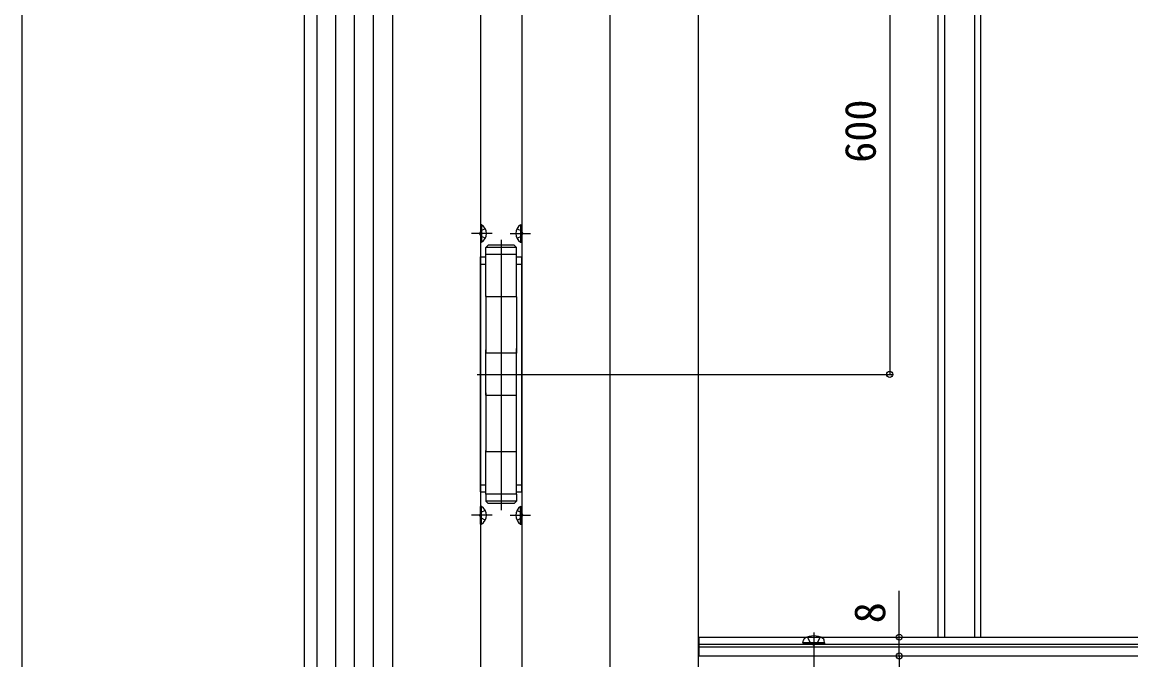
# Model space of a CAD drawing. Units: millimetres, scale not verified. Extents: x -1050 to 1050, y -1573 to 1566.
# Drawn here: x -339 to 135.7, y 580.1 to 851.5 of the extents above; entities that cross this region are included whole.
import ezdxf
from ezdxf.enums import TextEntityAlignment as Align

# ---------------------------------------------------------------- set-up
doc = ezdxf.new("R2010")
doc.units = ezdxf.units.MM
doc.header["$LTSCALE"] = 5
for name, color, linetype in [('0-5_YKK_12', 2, 'Continuous'), ('0-6_YKK_13', 4, 'Continuous'), ('0-8_YKK_D', 6, 'Continuous')]:
    doc.layers.add(name, color=color, linetype=linetype)
doc.styles.add('ＭＳ ゴシック', font='')
doc.styles.get('ＭＳ ゴシック').set_extended_font_data('MS Gothic')

msp = doc.modelspace()

# ---------------------------------------------------------------- linework, layer by layer
at = {"layer": '0-5_YKK_12'}
for p, q in [((-181.5, 1138.6), (-181.5, 244.618)), ((-88.9, 1131.6), (-88.9, 533.725)), ((-219, 1119.6), (-219, 244.618)), ((-144, 1119.6), (-144, 464.702)), ((-51.4, 1119.6), (-51.4, 545.725)), ((-213.5, 488.225), (-213.5, 1041.6)), ((-189.5, 488.225), (-189.5, 1041.6)), ((-205.535, 490.592), (-205.535, 1039.233)), ((-197.665, 490.726), (-197.665, 1039.1)), ((50.859, 589.725), (50.859, 1038.6)), ((53.447, 1038.6), (53.447, 589.725)), ((66.271, 1038.6), (66.271, 589.725)), ((68.859, 1038.6), (68.859, 589.725)), ((-50.9, 589.725), (135.729, 589.725)), ((-50.9, 581.725), (-50.9, 589.725)), ((-50.9, 586.725), (135.729, 586.725)), ((-50.9, 585.525), (135.729, 585.525)), ((-51.4, 581.725), (135.729, 581.725))]:
    msp.add_line(p, q, dxfattribs=at)
msp.add_lwpolyline([(-126.4, 1121.6), (-126.4, 1119.6), (-126.4, 545.725)], dxfattribs=at)
at = {"layer": '0-6_YKK_13'}
for p, q in [((-143.491, 765.35), (-144, 765.35)), ((-144, 765.35), (-144, 757.85)), ((-126.909, 765.35), (-126.4, 765.35)), ((-126.4, 765.35), (-126.4, 757.85)), ((-139, 761.6), (-147.75, 761.6)), ((-131.4, 761.6), (-122.65, 761.6)), ((-140.699, 756.6), (-141.699, 755.6)), ((-141.699, 752.6), (-141.699, 755.6)), ((-128.699, 755.6), (-141.699, 755.6)), ((-129.699, 756.6), (-140.699, 756.6)), ((-135.2, 758.831), (-135.2, 710.6)), ((-128.699, 755.6), (-129.699, 756.6)), ((-128.699, 752.6), (-128.699, 755.6)), ((-144, 751.6), (-141.699, 751.6)), ((-144, 651.6), (-144, 751.6)), ((-141.699, 734.7), (-141.699, 752.6)), ((-128.699, 752.6), (-141.699, 752.6)), ((-128.699, 734.7), (-128.699, 752.6)), ((-128.699, 751.6), (-126.4, 751.6)), ((-126.4, 651.6), (-126.4, 751.6)), ((-144, 748.6), (-141.699, 748.6)), ((-128.699, 748.6), (-126.4, 748.6)), ((-141.7, 735.083), (-141.7, 710.6)), ((-128.7, 734.6), (-141.699, 734.6)), ((-128.7, 734.6), (-128.7, 710.6)), ((-141.699, 692.7), (-141.699, 712.097)), ((-135.2, 713.474), (-135.201, 643.718)), ((-128.699, 692.7), (-128.699, 712.586)), ((-128.7, 710.6), (-141.699, 710.6)), ((-145.361, 701.6), (-123.7, 701.6)), ((-141.7, 693.769), (-141.7, 668.6)), ((-128.7, 668.6), (-128.7, 693.66)), ((-128.699, 692.6), (-141.699, 692.6)), ((-128.699, 650.6), (-128.699, 669.913)), ((-128.699, 668.6), (-141.7, 668.6)), ((-141.699, 650.6), (-141.699, 669.206)), ((-144, 654.6), (-141.699, 654.6)), ((-144, 651.6), (-141.699, 651.6)), ((-128.699, 650.6), (-141.699, 650.6)), ((-141.699, 650.6), (-141.699, 647.6)), ((-128.699, 654.6), (-126.4, 654.6)), ((-128.699, 651.6), (-126.4, 651.6)), ((-128.699, 650.6), (-128.699, 647.6)), ((-128.699, 647.6), (-141.699, 647.6)), ((-141.699, 647.6), (-140.699, 646.6)), ((-129.699, 646.6), (-140.699, 646.6)), ((-129.699, 646.6), (-128.699, 647.6)), ((-139, 641.6), (-147.75, 641.6)), ((-144, 637.85), (-144, 645.35)), ((-131.4, 641.6), (-122.65, 641.6)), ((-126.4, 637.85), (-126.4, 645.35)), ((-143.491, 637.85), (-144, 637.85)), ((-126.909, 637.85), (-126.4, 637.85)), ((-2.141, 591.669), (-2.141, 570.596)), ((-6.746, 587.314), (-6.543, 588.461)), ((2.463, 587.314), (-6.746, 587.314)), ((-6.746, 587.314), (-6.642, 586.725)), ((2.359, 586.725), (-6.642, 586.725)), ((2.463, 587.314), (2.261, 588.461)), ((2.463, 587.314), (2.359, 586.725))]:
    msp.add_line(p, q, dxfattribs=at)
for points in [[(-143.491, 765.35), (-143.491, 757.85), (-144, 757.85)], [(-126.909, 765.35), (-126.909, 757.85), (-126.4, 757.85)], [(-141.99, 763.65), (-143.846, 762.745), (-144.455, 761.6)], [(-141.99, 759.55), (-143.846, 760.455), (-144.455, 761.6)], [(-128.409, 763.65), (-126.554, 762.745), (-125.945, 761.6)], [(-128.409, 759.55), (-126.554, 760.455), (-125.945, 761.6)], [(-141.99, 643.65), (-143.846, 642.745), (-144.455, 641.6)], [(-141.99, 639.55), (-143.846, 640.455), (-144.455, 641.6)], [(-143.491, 637.85), (-143.491, 645.35), (-144, 645.35)], [(-128.409, 643.65), (-126.554, 642.745), (-125.945, 641.6)], [(-128.409, 639.55), (-126.554, 640.455), (-125.945, 641.6)], [(-126.909, 637.85), (-126.909, 645.35), (-126.4, 645.35)], [(-4.849, 589.762), (-3.489, 587.035), (-2.141, 586.318)], [(0.566, 589.762), (-0.794, 587.035), (-2.141, 586.318)]]:
    msp.add_lwpolyline(points, dxfattribs=at)
for centre, radius, start, end in [((-146.026, 761.6), 4.527, 304.06672, 55.93331), ((-124.373, 761.6), 4.527, 124.06671, 235.93329), ((-146.026, 641.6), 4.527, 304.06669, 55.93328), ((-124.373, 641.6), 4.527, 124.06671, 235.93329), ((-5.5, 588.277), 1.059, 120.63591, 170), ((-2.141, 582.606), 7.651, 59.36409, 120.63591), ((1.218, 588.277), 1.059, 10, 59.36409)]:
    msp.add_arc(centre, radius, start, end, dxfattribs=at)
at = {"layer": '0-8_YKK_D'}
for p, q in [((-339, 488.225), (-339, 1116.6)), ((30.204, 921.6), (30.204, 701.6)), ((-125.4, 701.6), (31.204, 701.6)), ((34.21, 581.725), (34.21, 546.725))]:
    msp.add_line(p, q, dxfattribs=at)
msp.add_lwpolyline([(34.21, 581.725), (34.21, 589.725), (34.21, 609.462)], dxfattribs=at)
for centre in [(30.204, 701.6), (34.21, 589.725), (34.21, 581.725), (34.21, 581.725)]:
    msp.add_circle(centre, 1.275, dxfattribs=at)

# ---------------------------------------------------------------- texts
at = {"layer": '0-8_YKK_D', "style": 'ＭＳ ゴシック'}
for s, p in [('600', (28.204, 791.708)), ('8', (32.21, 595.598))]:
    msp.add_text(s, height=13.2, rotation=90, dxfattribs=at).set_placement(p, align=Align.BOTTOM_LEFT)

doc.saveas('drawing.dxf')
